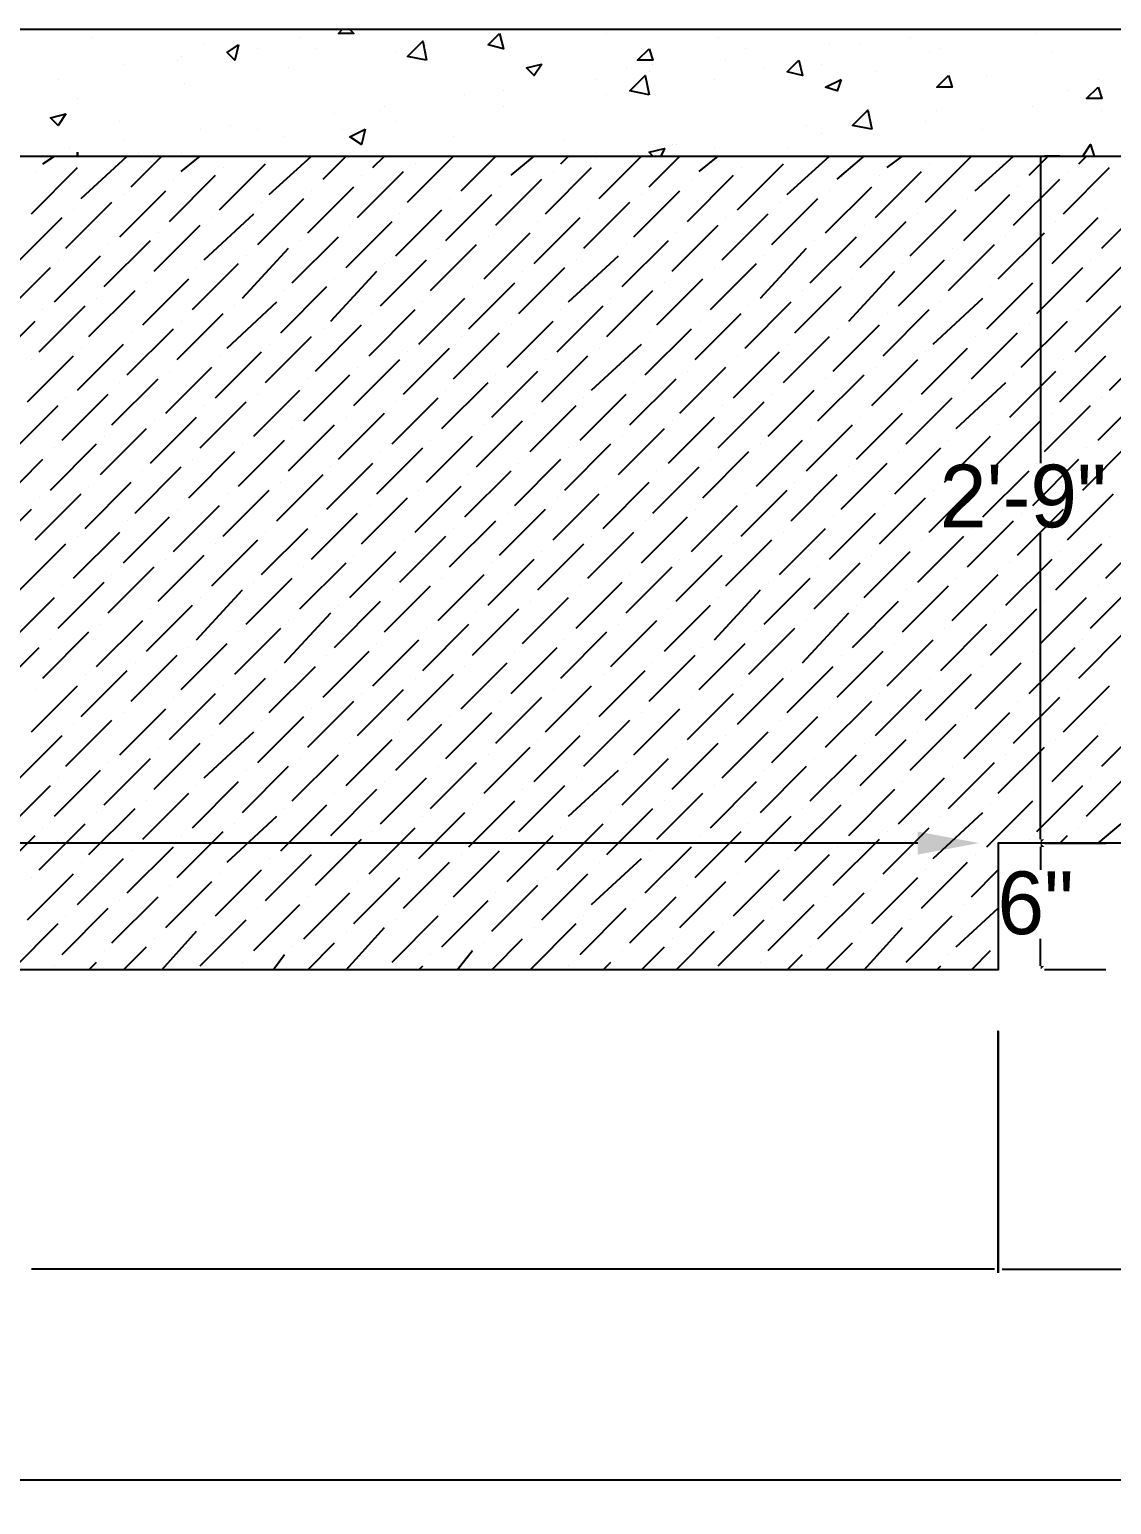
# Model space of a CAD drawing. Header units: inches. Extents: x 9636 to 21597, y -10243 to 557.
# Drawn here: x 14275 to 14326.8, y -2390.8 to -2320.2 of the extents above; entities that cross this region are included whole.
import ezdxf

# ---------------------------------------------------------------- set-up
doc = ezdxf.new("R2010")
doc.units = ezdxf.units.IN
doc.header["$MEASUREMENT"] = 0
doc.layers.add('PDF2_0', color=7, linetype='Continuous')
doc.layers.add('PDF2_Text', color=5, linetype='Continuous')
doc.layers.add('PDF2_IEL-HATCH-002', color=7, linetype='Continuous', true_color=0xd7ebd2)
doc.styles.add('PDF Stylus BT', font='stylu.ttf')

msp = doc.modelspace()

# ---------------------------------------------------------------- linework, layer by layer
at = {"layer": 'PDF2_0', "lineweight": 25}
for points in [[(14818.435, -2326.237), (14818.435, -2429.13), (14827.438, -2429.13), (14827.438, -2320.173), (14216.322, -2320.173), (14216.322, -2437.031), (14225.325, -2437.031), (14225.325, -2326.237)], [(14216.322, -2326.237), (14827.438, -2326.237)], [(14473.373, -2359.126), (14321.421, -2359.126), (14321.421, -2365.189), (14225.325, -2365.189)]]:
    msp.add_lwpolyline(points, dxfattribs=at)
at = {"layer": 'PDF2_0', "color": 5, "lineweight": 25}
for points in [[(14323.442, -2326.237), (14323.442, -2340.936)], [(14323.442, -2358.942), (14323.442, -2344.243)], [(14317.562, -2359.126), (14181.596, -2359.126), (14181.228, -2359.126)], [(14323.442, -2359.31), (14323.442, -2360.412)], [(14323.442, -2365.005), (14323.442, -2363.719)], [(14336.12, -2364.454), (14336.12, -2389.627), (14180.126, -2389.627)], [(14321.237, -2379.521), (14275.119, -2379.521)], [(14321.605, -2379.521), (14391.793, -2379.521)]]:
    msp.add_lwpolyline(points, dxfattribs=at)
at = {"layer": 'PDF2_0', "color": 254, "lineweight": 25, "true_color": 0xdbdbdb}
for points in [[(14324.361, -2326.237), (14323.626, -2326.237)], [(14324.361, -2359.126), (14323.626, -2359.126), (14326.566, -2359.126)], [(14326.566, -2365.189), (14323.626, -2365.189)]]:
    msp.add_lwpolyline(points, dxfattribs=at)
msp.add_lwpolyline([(14321.421, -2379.705), (14321.421, -2368.129)], close=True, dxfattribs=at)
at = {"layer": 'PDF2_0', "color": 5, "transparency": 33554559}
for points in [[(14323.442, -2326.237), (14323.626, -2326.237), (14323.626, -2326.237)], [(14317.562, -2358.575), (14320.502, -2359.126), (14317.562, -2359.677)], [(14323.442, -2358.942), (14323.626, -2358.942), (14323.442, -2359.126)], [(14323.442, -2359.31), (14323.626, -2359.31), (14323.442, -2359.126)], [(14323.442, -2365.005), (14323.626, -2365.005), (14323.442, -2365.189)], [(14321.237, -2379.521), (14321.421, -2379.521), (14321.421, -2379.521)], [(14321.605, -2379.521), (14321.421, -2379.521), (14321.421, -2379.521)]]:
    msp.add_solid(points, dxfattribs=at)
at = {"layer": 'PDF2_IEL-HATCH-002', "color": 251, "lineweight": 25, "true_color": 0x636466}
for points in [[(14278.059, -2320.541), (14278.059, -2320.541)], [(14287.98, -2320.541), (14287.98, -2320.541)], [(14290.369, -2320.173), (14290.553, -2320.357), (14289.818, -2320.357), (14290.002, -2320.173)], [(14292.206, -2320.173), (14292.206, -2320.173)], [(14297.351, -2320.173), (14297.351, -2320.173)], [(14297.719, -2320.541), (14297.719, -2320.541)], [(14302.68, -2320.357), (14302.68, -2320.357)], [(14308.008, -2320.541), (14308.008, -2320.541)], [(14317.195, -2320.541), (14317.195, -2320.541)], [(14323.258, -2320.357), (14323.258, -2320.357)], [(14283.387, -2320.908), (14283.387, -2320.908)], [(14285.959, -2321.092), (14285.959, -2321.092)], [(14288.715, -2321.092), (14288.715, -2321.092)], [(14292.574, -2321.276), (14292.574, -2321.276)], [(14294.044, -2321.276), (14294.044, -2321.276)], [(14309.294, -2321.092), (14309.294, -2321.092)], [(14313.336, -2320.908), (14313.336, -2320.908)], [(14314.806, -2320.908), (14314.806, -2320.908)], [(14318.114, -2321.276), (14318.114, -2321.276)], [(14318.665, -2321.092), (14318.665, -2321.092)], [(14323.993, -2321.276), (14323.993, -2321.276)], [(14279.528, -2321.827), (14279.528, -2321.827)], [(14282.101, -2321.643), (14282.101, -2321.643)], [(14282.285, -2321.459), (14282.285, -2321.459)], [(14287.429, -2322.011), (14287.429, -2322.011)], [(14299.556, -2321.459), (14299.556, -2321.459)], [(14303.598, -2322.011), (14303.598, -2322.011)], [(14304.884, -2321.827), (14304.884, -2321.827)], [(14308.375, -2321.643), (14308.375, -2321.643)], [(14310.213, -2322.011), (14310.213, -2322.011)], [(14312.969, -2321.827), (14312.969, -2321.827)], [(14276.405, -2322.562), (14276.405, -2322.562)], [(14282.468, -2322.746), (14282.468, -2322.746)], [(14302.128, -2322.562), (14302.128, -2322.562)], [(14304.701, -2322.194), (14304.701, -2322.194)], [(14307.824, -2322.562), (14307.824, -2322.562)], [(14315.541, -2322.194), (14315.541, -2322.194)], [(14320.87, -2322.378), (14320.87, -2322.378)], [(14326.198, -2322.562), (14326.198, -2322.562)], [(14295.881, -2323.297), (14295.881, -2323.297)], [(14297.719, -2323.113), (14297.719, -2323.113)], [(14302.68, -2323.297), (14302.68, -2323.297)], [(14324.728, -2323.113), (14324.728, -2323.113)], [(14277.324, -2323.48), (14277.324, -2323.48)], [(14291.839, -2324.032), (14291.839, -2324.032)], [(14292.023, -2323.848), (14292.023, -2323.848)], [(14297.719, -2323.848), (14297.719, -2323.848)], [(14318.481, -2324.032), (14318.481, -2324.032)], [(14323.075, -2323.848), (14323.075, -2323.848)], [(14326.382, -2324.032), (14326.382, -2324.032)], [(14279.345, -2324.583), (14279.345, -2324.583)], [(14284.673, -2324.767), (14284.673, -2324.767)], [(14289.634, -2324.215), (14289.634, -2324.215)], [(14292.574, -2324.583), (14292.574, -2324.583)], [(14312.234, -2324.767), (14312.234, -2324.767)], [(14314.623, -2324.399), (14314.623, -2324.399)], [(14317.93, -2324.583), (14317.93, -2324.583)], [(14279.528, -2325.502), (14279.528, -2325.502)], [(14283.203, -2324.95), (14283.203, -2324.95)], [(14285.959, -2324.95), (14285.959, -2324.95)], [(14287.245, -2325.318), (14287.245, -2325.318)], [(14290.002, -2324.95), (14290.002, -2324.95)], [(14295.33, -2325.318), (14295.33, -2325.318)], [(14300.658, -2325.502), (14300.658, -2325.502)], [(14312.969, -2325.134), (14312.969, -2325.134)], [(14320.686, -2324.95), (14320.686, -2324.95)], [(14276.956, -2325.869), (14276.956, -2325.869)], [(14280.263, -2326.053), (14280.263, -2326.053)], [(14282.285, -2326.053), (14282.285, -2326.053)], [(14302.128, -2326.053), (14302.128, -2326.053)], [(14304.884, -2326.237), (14304.701, -2326.053), (14305.436, -2325.869), (14305.252, -2326.237)], [(14305.803, -2325.685), (14305.803, -2325.685)], [(14305.987, -2325.685), (14305.987, -2325.685)], [(14307.824, -2325.869), (14307.824, -2325.869)], [(14311.315, -2325.869), (14311.315, -2325.869)], [(14314.806, -2326.053), (14314.806, -2326.053)], [(14325.463, -2326.237), (14325.831, -2325.685), (14326.014, -2326.237)]]:
    msp.add_lwpolyline(points, dxfattribs=at)
for points in [[(14297.535, -2320.357), (14297.719, -2321.092), (14296.984, -2320.908)], [(14285.041, -2320.908), (14284.857, -2321.643), (14284.489, -2321.276)], [(14294.044, -2321.643), (14293.125, -2321.459), (14293.86, -2320.724)], [(14304.701, -2321.092), (14304.884, -2321.643), (14304.149, -2321.643)], [(14299.556, -2321.827), (14299.189, -2322.378), (14298.821, -2322.011)], [(14311.866, -2321.643), (14312.05, -2322.378), (14311.315, -2322.194)], [(14304.701, -2323.297), (14303.782, -2323.113), (14304.517, -2322.378)], [(14313.888, -2322.562), (14313.704, -2323.113), (14313.153, -2322.929)], [(14319.032, -2322.378), (14319.216, -2322.929), (14318.481, -2322.929)], [(14326.198, -2322.929), (14326.382, -2323.48), (14325.647, -2323.48)], [(14315.358, -2324.95), (14314.439, -2324.767), (14315.174, -2324.032)], [(14276.772, -2324.215), (14276.405, -2324.767), (14276.037, -2324.399)], [(14291.104, -2324.95), (14290.92, -2325.685), (14290.369, -2325.318)], [(14277.324, -2326.053), (14277.324, -2326.237)]]:
    msp.add_lwpolyline(points, close=True, dxfattribs=at)
at = {"layer": 'PDF2_IEL-HATCH-002', "lineweight": 25}
for points in [[(14275.67, -2326.604), (14276.221, -2326.237)], [(14277.507, -2328.258), (14279.712, -2326.237)], [(14277.691, -2326.237), (14277.691, -2326.237)], [(14279.896, -2327.706), (14281.366, -2326.237)], [(14282.285, -2326.972), (14283.203, -2326.237)], [(14284.857, -2326.237), (14285.041, -2326.237)], [(14286.511, -2328.074), (14288.532, -2326.237)], [(14289.083, -2327.339), (14290.185, -2326.237)], [(14291.471, -2326.788), (14292.023, -2326.237)], [(14293.125, -2328.441), (14295.33, -2326.237)], [(14295.697, -2327.89), (14297.351, -2326.237)], [(14298.086, -2327.155), (14299.189, -2326.237)], [(14300.475, -2326.604), (14300.842, -2326.237)], [(14302.312, -2328.258), (14304.333, -2326.237)], [(14302.496, -2326.237), (14302.496, -2326.237)], [(14304.701, -2327.706), (14306.171, -2326.237)], [(14307.089, -2326.972), (14308.008, -2326.237)], [(14309.478, -2326.237), (14309.662, -2326.237)], [(14311.315, -2328.074), (14313.336, -2326.237)], [(14313.704, -2327.339), (14314.99, -2326.237)], [(14316.092, -2326.788), (14316.827, -2326.237)], [(14317.93, -2328.441), (14320.135, -2326.237)], [(14320.318, -2327.89), (14322.156, -2326.237)], [(14322.891, -2327.155), (14323.81, -2326.237)], [(14325.279, -2326.604), (14325.647, -2326.237)], [(14275.119, -2328.993), (14277.324, -2326.788)], [(14275.302, -2326.972), (14275.302, -2326.972)], [(14284.122, -2328.809), (14286.327, -2326.604)], [(14284.306, -2326.788), (14284.306, -2326.788)], [(14290.737, -2329.176), (14292.941, -2326.972)], [(14293.493, -2326.604), (14293.493, -2326.604)], [(14299.74, -2328.993), (14301.945, -2326.788)], [(14300.107, -2326.972), (14300.107, -2326.972)], [(14308.927, -2328.809), (14311.132, -2326.604)], [(14309.11, -2326.788), (14309.11, -2326.788)], [(14315.541, -2329.176), (14317.746, -2326.972)], [(14318.114, -2326.604), (14318.114, -2326.604)], [(14324.544, -2328.993), (14326.749, -2326.788)], [(14324.728, -2326.972), (14324.728, -2326.972)], [(14281.733, -2329.36), (14283.938, -2327.155)], [(14281.917, -2327.339), (14281.917, -2327.339)], [(14290.92, -2327.155), (14290.92, -2327.155)], [(14297.351, -2329.544), (14299.556, -2327.339)], [(14306.538, -2329.36), (14308.743, -2327.155)], [(14306.722, -2327.339), (14306.722, -2327.339)], [(14315.725, -2327.155), (14315.725, -2327.155)], [(14322.156, -2329.544), (14324.361, -2327.339)], [(14279.345, -2330.095), (14281.55, -2327.89)], [(14279.528, -2328.074), (14279.528, -2328.074)], [(14285.959, -2330.463), (14288.164, -2328.258)], [(14288.348, -2329.911), (14290.553, -2327.706)], [(14288.532, -2327.89), (14288.532, -2327.89)], [(14294.963, -2330.279), (14297.167, -2328.074)], [(14295.146, -2328.258), (14295.146, -2328.258)], [(14297.535, -2327.706), (14297.535, -2327.706)], [(14303.966, -2330.095), (14306.171, -2327.89)], [(14304.333, -2328.074), (14304.333, -2328.074)], [(14310.58, -2330.463), (14312.785, -2328.258)], [(14313.153, -2329.911), (14315.358, -2327.706)], [(14313.336, -2327.89), (14313.336, -2327.89)], [(14319.767, -2330.279), (14321.972, -2328.074)], [(14319.951, -2328.258), (14319.951, -2328.258)], [(14322.34, -2327.706), (14322.34, -2327.706)], [(14276.772, -2330.646), (14278.977, -2328.441)], [(14277.14, -2328.809), (14277.14, -2328.809)], [(14283.387, -2331.198), (14285.776, -2328.993)], [(14286.143, -2328.441), (14286.143, -2328.441)], [(14292.574, -2331.014), (14294.779, -2328.809)], [(14292.758, -2328.993), (14292.758, -2328.993)], [(14301.577, -2330.646), (14303.782, -2328.441)], [(14301.761, -2328.809), (14301.761, -2328.809)], [(14308.192, -2331.198), (14310.397, -2328.993)], [(14310.948, -2328.441), (14310.948, -2328.441)], [(14317.195, -2331.014), (14319.4, -2328.809)], [(14317.562, -2328.993), (14317.562, -2328.993)], [(14326.382, -2330.646), (14328.587, -2328.441)], [(14326.566, -2328.809), (14326.566, -2328.809)], [(14274.384, -2331.381), (14276.589, -2329.176)], [(14280.998, -2331.749), (14283.203, -2329.544)], [(14283.754, -2329.176), (14283.754, -2329.176)], [(14290.185, -2331.565), (14292.39, -2329.36)], [(14290.369, -2329.544), (14290.369, -2329.544)], [(14299.189, -2331.381), (14301.393, -2329.176)], [(14299.372, -2329.36), (14299.372, -2329.36)], [(14305.803, -2331.749), (14308.008, -2329.544)], [(14308.375, -2329.176), (14308.375, -2329.176)], [(14314.806, -2331.565), (14317.011, -2329.36)], [(14314.99, -2329.544), (14314.99, -2329.544)], [(14323.993, -2331.381), (14326.198, -2329.176)], [(14324.177, -2329.36), (14324.177, -2329.36)], [(14278.61, -2332.484), (14280.815, -2330.279)], [(14278.793, -2330.463), (14278.793, -2330.463)], [(14281.182, -2329.911), (14281.182, -2329.911)], [(14287.613, -2332.3), (14289.818, -2330.095)], [(14287.98, -2330.279), (14287.98, -2330.279)], [(14294.228, -2332.667), (14296.432, -2330.463)], [(14296.8, -2332.116), (14299.005, -2329.911)], [(14296.984, -2330.095), (14296.984, -2330.095)], [(14303.415, -2332.484), (14305.619, -2330.279)], [(14303.598, -2330.463), (14303.598, -2330.463)], [(14305.987, -2329.911), (14305.987, -2329.911)], [(14312.418, -2332.3), (14314.623, -2330.095)], [(14312.601, -2330.279), (14312.601, -2330.279)], [(14319.032, -2332.667), (14321.237, -2330.463)], [(14321.421, -2332.116), (14323.626, -2329.911)], [(14321.788, -2330.095), (14321.788, -2330.095)], [(14276.221, -2333.219), (14278.426, -2331.014)], [(14276.405, -2331.198), (14276.405, -2331.198)], [(14285.224, -2333.035), (14287.429, -2330.646)], [(14285.408, -2331.014), (14285.408, -2331.014)], [(14291.839, -2333.402), (14294.044, -2331.198)], [(14294.595, -2330.646), (14294.595, -2330.646)], [(14300.842, -2333.219), (14303.231, -2331.014)], [(14301.21, -2331.198), (14301.21, -2331.198)], [(14310.029, -2333.035), (14312.234, -2330.646)], [(14310.213, -2331.014), (14310.213, -2331.014)], [(14316.644, -2333.402), (14318.849, -2331.198)], [(14319.216, -2330.646), (14319.216, -2330.646)], [(14325.647, -2333.219), (14327.852, -2331.014)], [(14325.831, -2331.198), (14325.831, -2331.198)], [(14273.833, -2333.77), (14276.037, -2331.565)], [(14282.836, -2333.586), (14285.041, -2331.381)], [(14283.019, -2331.565), (14283.019, -2331.565)], [(14289.45, -2334.137), (14291.655, -2331.749)], [(14292.023, -2331.381), (14292.023, -2331.381)], [(14298.454, -2333.77), (14300.658, -2331.565)], [(14298.637, -2331.749), (14298.637, -2331.749)], [(14307.64, -2333.586), (14309.845, -2331.381)], [(14307.824, -2331.565), (14307.824, -2331.565)], [(14314.255, -2334.137), (14316.46, -2331.749)], [(14316.827, -2331.381), (14316.827, -2331.381)], [(14323.258, -2333.77), (14325.463, -2331.565)], [(14323.442, -2331.749), (14323.442, -2331.749)], [(14280.447, -2334.321), (14282.652, -2332.116)], [(14280.631, -2332.3), (14280.631, -2332.3)], [(14287.062, -2334.689), (14289.267, -2332.484)], [(14289.634, -2332.116), (14289.634, -2332.116)], [(14296.065, -2334.505), (14298.27, -2332.3)], [(14296.249, -2332.484), (14296.249, -2332.484)], [(14305.068, -2334.321), (14307.273, -2332.116)], [(14305.436, -2332.3), (14305.436, -2332.3)], [(14311.683, -2334.689), (14313.888, -2332.484)], [(14314.439, -2332.116), (14314.439, -2332.116)], [(14320.87, -2334.505), (14323.075, -2332.3)], [(14321.053, -2332.484), (14321.053, -2332.484)], [(14277.875, -2334.872), (14280.08, -2332.667)], [(14278.242, -2333.035), (14278.242, -2333.035)], [(14284.489, -2335.424), (14286.878, -2333.219)], [(14287.245, -2332.667), (14287.245, -2332.667)], [(14293.676, -2335.24), (14295.881, -2333.035)], [(14293.86, -2333.219), (14293.86, -2333.219)], [(14302.68, -2334.872), (14304.884, -2332.667)], [(14302.863, -2333.035), (14302.863, -2333.035)], [(14309.294, -2335.424), (14311.499, -2333.219)], [(14312.05, -2332.667), (14312.05, -2332.667)], [(14318.297, -2335.24), (14320.686, -2333.035)], [(14318.665, -2333.219), (14318.665, -2333.219)], [(14275.486, -2335.607), (14277.691, -2333.402)], [(14275.67, -2333.586), (14275.67, -2333.586)], [(14282.101, -2335.975), (14284.306, -2333.77)], [(14284.857, -2333.402), (14284.857, -2333.402)], [(14291.288, -2335.791), (14293.493, -2333.586)], [(14291.471, -2333.77), (14291.471, -2333.77)], [(14300.291, -2335.607), (14302.496, -2333.402)], [(14300.475, -2333.586), (14300.475, -2333.586)], [(14306.906, -2335.975), (14309.11, -2333.77)], [(14309.478, -2333.402), (14309.478, -2333.402)], [(14315.909, -2335.791), (14318.114, -2333.586)], [(14316.092, -2333.77), (14316.092, -2333.77)], [(14325.096, -2335.607), (14327.301, -2333.402)], [(14325.279, -2333.586), (14325.279, -2333.586)], [(14273.098, -2336.342), (14275.302, -2334.137)], [(14279.712, -2336.71), (14281.917, -2334.505)], [(14279.896, -2334.689), (14279.896, -2334.689)], [(14282.285, -2334.137), (14282.285, -2334.137)], [(14288.715, -2336.526), (14290.92, -2334.321)], [(14289.083, -2334.505), (14289.083, -2334.505)], [(14295.33, -2336.893), (14297.535, -2334.689)], [(14297.902, -2336.342), (14300.107, -2334.137)], [(14298.086, -2334.321), (14298.086, -2334.321)], [(14304.517, -2336.71), (14306.722, -2334.505)], [(14304.701, -2334.689), (14304.701, -2334.689)], [(14307.089, -2334.137), (14307.089, -2334.137)], [(14313.52, -2336.526), (14315.725, -2334.321)], [(14313.704, -2334.505), (14313.704, -2334.505)], [(14320.135, -2336.893), (14322.34, -2334.689)], [(14322.523, -2336.342), (14324.728, -2334.137)], [(14322.891, -2334.321), (14322.891, -2334.321)], [(14277.324, -2337.445), (14279.528, -2335.24)], [(14277.507, -2335.424), (14277.507, -2335.424)], [(14286.327, -2337.077), (14288.532, -2334.872)], [(14286.511, -2335.24), (14286.511, -2335.24)], [(14292.941, -2337.628), (14295.146, -2335.424)], [(14295.697, -2334.872), (14295.697, -2334.872)], [(14301.945, -2337.445), (14304.333, -2335.24)], [(14302.312, -2335.424), (14302.312, -2335.424)], [(14311.132, -2337.077), (14313.336, -2334.872)], [(14311.315, -2335.24), (14311.315, -2335.24)], [(14317.746, -2337.628), (14319.951, -2335.424)], [(14320.318, -2334.872), (14320.318, -2334.872)], [(14326.749, -2337.445), (14328.954, -2335.24)], [(14274.935, -2337.996), (14277.14, -2335.791)], [(14275.119, -2335.975), (14275.119, -2335.975)], [(14283.938, -2337.812), (14286.143, -2335.607)], [(14284.122, -2335.791), (14284.122, -2335.791)], [(14290.553, -2338.18), (14292.758, -2335.975)], [(14293.125, -2335.607), (14293.125, -2335.607)], [(14299.556, -2337.996), (14301.761, -2335.791)], [(14299.74, -2335.975), (14299.74, -2335.975)], [(14308.743, -2337.812), (14310.948, -2335.607)], [(14308.927, -2335.791), (14308.927, -2335.791)], [(14315.358, -2338.18), (14317.562, -2335.975)], [(14317.93, -2335.607), (14317.93, -2335.607)], [(14324.361, -2337.996), (14326.566, -2335.791)], [(14324.544, -2335.975), (14324.544, -2335.975)], [(14281.55, -2338.547), (14283.754, -2336.342)], [(14281.733, -2336.526), (14281.733, -2336.526)], [(14288.164, -2338.915), (14290.369, -2336.71)], [(14290.737, -2336.342), (14290.737, -2336.342)], [(14297.167, -2338.731), (14299.372, -2336.526)], [(14297.351, -2336.71), (14297.351, -2336.71)], [(14306.171, -2338.547), (14308.375, -2336.342)], [(14306.538, -2336.526), (14306.538, -2336.526)], [(14312.785, -2338.915), (14314.99, -2336.71)], [(14315.541, -2336.342), (14315.541, -2336.342)], [(14321.972, -2338.731), (14324.177, -2336.526)], [(14322.156, -2336.71), (14322.156, -2336.71)], [(14278.977, -2339.098), (14281.182, -2336.893)], [(14279.345, -2337.077), (14279.345, -2337.077)], [(14285.776, -2339.65), (14287.98, -2337.445)], [(14288.348, -2336.893), (14288.348, -2336.893)], [(14294.779, -2339.282), (14296.984, -2337.077)], [(14294.963, -2337.445), (14294.963, -2337.445)], [(14303.782, -2339.098), (14305.987, -2336.893)], [(14303.966, -2337.077), (14303.966, -2337.077)], [(14310.397, -2339.65), (14312.601, -2337.445)], [(14313.153, -2336.893), (14313.153, -2336.893)], [(14319.4, -2339.282), (14321.788, -2337.077)], [(14319.767, -2337.445), (14319.767, -2337.445)], [(14274.2, -2340.384), (14276.405, -2338.18)], [(14276.589, -2339.833), (14278.793, -2337.628)], [(14276.772, -2337.812), (14276.772, -2337.812)], [(14283.203, -2340.201), (14285.408, -2337.996)], [(14283.387, -2338.18), (14283.387, -2338.18)], [(14285.959, -2337.628), (14285.959, -2337.628)], [(14292.39, -2340.017), (14294.595, -2337.812)], [(14292.574, -2337.996), (14292.574, -2337.996)], [(14299.005, -2340.384), (14301.21, -2338.18)], [(14301.393, -2339.833), (14303.598, -2337.628)], [(14301.577, -2337.812), (14301.577, -2337.812)], [(14308.008, -2340.201), (14310.213, -2337.996)], [(14308.192, -2338.18), (14308.192, -2338.18)], [(14310.58, -2337.628), (14310.58, -2337.628)], [(14317.011, -2340.017), (14319.216, -2337.812)], [(14317.195, -2337.996), (14317.195, -2337.996)], [(14323.626, -2340.384), (14325.831, -2338.18)], [(14326.198, -2339.833), (14328.403, -2337.628)], [(14326.382, -2337.812), (14326.382, -2337.812)], [(14280.815, -2340.936), (14283.019, -2338.731)], [(14280.998, -2338.915), (14280.998, -2338.915)], [(14289.818, -2340.752), (14292.023, -2338.547)], [(14290.185, -2338.731), (14290.185, -2338.731)], [(14296.432, -2341.119), (14298.637, -2338.915)], [(14299.189, -2338.547), (14299.189, -2338.547)], [(14305.619, -2340.936), (14307.824, -2338.731)], [(14305.803, -2338.915), (14305.803, -2338.915)], [(14314.623, -2340.752), (14316.827, -2338.547)], [(14314.806, -2338.731), (14314.806, -2338.731)], [(14321.237, -2341.119), (14323.442, -2338.915)], [(14323.993, -2338.547), (14323.993, -2338.547)], [(14278.426, -2341.487), (14280.631, -2339.282)], [(14278.61, -2339.65), (14278.61, -2339.65)], [(14287.429, -2341.303), (14289.634, -2339.098)], [(14287.613, -2339.282), (14287.613, -2339.282)], [(14294.044, -2341.854), (14296.249, -2339.65)], [(14296.8, -2339.098), (14296.8, -2339.098)], [(14303.231, -2341.487), (14305.436, -2339.282)], [(14303.415, -2339.65), (14303.415, -2339.65)], [(14312.234, -2341.303), (14314.439, -2339.098)], [(14312.418, -2339.282), (14312.418, -2339.282)], [(14318.849, -2341.854), (14321.053, -2339.65)], [(14321.421, -2339.098), (14321.421, -2339.098)], [(14276.037, -2342.222), (14278.242, -2340.017)], [(14276.221, -2340.201), (14276.221, -2340.201)], [(14282.652, -2342.589), (14284.857, -2340.384)], [(14285.041, -2342.038), (14287.245, -2339.833)], [(14285.224, -2340.017), (14285.224, -2340.017)], [(14291.655, -2342.406), (14293.86, -2340.201)], [(14291.839, -2340.384), (14291.839, -2340.384)], [(14294.228, -2339.833), (14294.228, -2339.833)], [(14300.658, -2342.222), (14302.863, -2340.017)], [(14300.842, -2340.201), (14300.842, -2340.201)], [(14307.273, -2342.589), (14309.478, -2340.384)], [(14309.845, -2342.038), (14312.05, -2339.833)], [(14310.029, -2340.017), (14310.029, -2340.017)], [(14316.46, -2342.406), (14318.665, -2340.201)], [(14316.644, -2340.384), (14316.644, -2340.384)], [(14319.032, -2339.833), (14319.032, -2339.833)], [(14325.463, -2342.222), (14327.668, -2340.017)], [(14325.647, -2340.201), (14325.647, -2340.201)], [(14273.465, -2342.957), (14275.67, -2340.752)], [(14282.836, -2340.752), (14282.836, -2340.752)], [(14289.267, -2343.141), (14291.471, -2340.936)], [(14298.27, -2342.957), (14300.475, -2340.752)], [(14298.454, -2340.936), (14298.454, -2340.936)], [(14307.64, -2340.752), (14307.64, -2340.752)], [(14313.888, -2343.141), (14316.092, -2340.936)], [(14323.075, -2342.957), (14325.279, -2340.752)], [(14323.258, -2340.936), (14323.258, -2340.936)], [(14280.08, -2343.324), (14282.285, -2341.119)], [(14280.447, -2341.303), (14280.447, -2341.303)], [(14286.878, -2343.692), (14289.083, -2341.487)], [(14289.45, -2341.119), (14289.45, -2341.119)], [(14295.881, -2343.508), (14298.086, -2341.303)], [(14296.065, -2341.487), (14296.065, -2341.487)], [(14304.884, -2343.324), (14307.089, -2341.119)], [(14305.068, -2341.303), (14305.068, -2341.303)], [(14311.499, -2343.692), (14313.704, -2341.487)], [(14314.255, -2341.119), (14314.255, -2341.119)], [(14320.686, -2343.508), (14322.891, -2341.303)], [(14320.87, -2341.487), (14320.87, -2341.487)], [(14275.302, -2344.61), (14277.507, -2342.406)], [(14277.691, -2344.059), (14279.896, -2341.854)], [(14277.875, -2342.038), (14277.875, -2342.038)], [(14284.306, -2344.427), (14286.511, -2342.222)], [(14284.489, -2342.406), (14284.489, -2342.406)], [(14287.062, -2341.854), (14287.062, -2341.854)], [(14293.493, -2344.243), (14295.697, -2342.038)], [(14293.676, -2342.222), (14293.676, -2342.222)], [(14300.107, -2344.61), (14302.312, -2342.406)], [(14302.496, -2344.059), (14304.701, -2341.854)], [(14302.68, -2342.038), (14302.68, -2342.038)], [(14309.11, -2344.427), (14311.315, -2342.222)], [(14309.294, -2342.406), (14309.294, -2342.406)], [(14311.683, -2341.854), (14311.683, -2341.854)], [(14318.114, -2344.243), (14320.318, -2342.038)], [(14318.297, -2342.222), (14318.297, -2342.222)], [(14324.728, -2344.61), (14326.933, -2342.406)], [(14272.914, -2345.345), (14275.119, -2343.141)], [(14275.486, -2342.589), (14275.486, -2342.589)], [(14281.917, -2345.162), (14284.122, -2342.957)], [(14282.101, -2343.141), (14282.101, -2343.141)], [(14290.92, -2344.794), (14293.125, -2342.589)], [(14291.288, -2342.957), (14291.288, -2342.957)], [(14297.535, -2345.345), (14299.74, -2343.141)], [(14300.291, -2342.589), (14300.291, -2342.589)], [(14306.722, -2345.162), (14308.927, -2342.957)], [(14306.906, -2343.141), (14306.906, -2343.141)], [(14315.725, -2344.794), (14317.93, -2342.589)], [(14315.909, -2342.957), (14315.909, -2342.957)], [(14322.34, -2345.345), (14324.544, -2343.141)], [(14325.096, -2342.589), (14325.096, -2342.589)], [(14279.528, -2345.713), (14281.733, -2343.508)], [(14279.712, -2343.692), (14279.712, -2343.692)], [(14288.532, -2345.529), (14290.737, -2343.324)], [(14288.715, -2343.508), (14288.715, -2343.508)], [(14295.146, -2345.897), (14297.351, -2343.692)], [(14297.902, -2343.324), (14297.902, -2343.324)], [(14304.333, -2345.713), (14306.538, -2343.508)], [(14304.517, -2343.692), (14304.517, -2343.692)], [(14313.336, -2345.529), (14315.541, -2343.324)], [(14313.52, -2343.508), (14313.52, -2343.508)], [(14319.951, -2345.897), (14322.156, -2343.692)], [(14322.523, -2343.324), (14322.523, -2343.324)], [(14277.14, -2346.448), (14279.345, -2344.243)], [(14277.324, -2344.427), (14277.324, -2344.427)], [(14283.754, -2346.815), (14285.959, -2344.61)], [(14286.143, -2346.264), (14288.348, -2344.059)], [(14286.327, -2344.243), (14286.327, -2344.243)], [(14292.758, -2346.632), (14294.963, -2344.427)], [(14292.941, -2344.61), (14292.941, -2344.61)], [(14295.33, -2344.059), (14295.33, -2344.059)], [(14301.761, -2346.448), (14303.966, -2344.243)], [(14301.945, -2344.427), (14301.945, -2344.427)], [(14308.375, -2346.815), (14310.58, -2344.61)], [(14310.948, -2346.264), (14313.153, -2344.059)], [(14311.132, -2344.243), (14311.132, -2344.243)], [(14317.562, -2346.632), (14319.767, -2344.427)], [(14317.746, -2344.61), (14317.746, -2344.61)], [(14320.135, -2344.059), (14320.135, -2344.059)], [(14326.566, -2346.448), (14328.77, -2344.243)], [(14326.749, -2344.427), (14326.749, -2344.427)], [(14274.567, -2346.999), (14276.772, -2344.794)], [(14281.182, -2347.55), (14283.387, -2345.345)], [(14283.938, -2344.794), (14283.938, -2344.794)], [(14290.369, -2347.367), (14292.574, -2345.162)], [(14290.553, -2345.345), (14290.553, -2345.345)], [(14299.372, -2346.999), (14301.577, -2344.794)], [(14299.556, -2345.162), (14299.556, -2345.162)], [(14305.987, -2347.55), (14308.192, -2345.345)], [(14308.743, -2344.794), (14308.743, -2344.794)], [(14314.99, -2347.367), (14317.195, -2345.162)], [(14315.358, -2345.345), (14315.358, -2345.345)], [(14324.177, -2346.999), (14326.382, -2344.794)], [(14324.361, -2345.162), (14324.361, -2345.162)], [(14278.793, -2348.102), (14280.998, -2345.897)], [(14281.55, -2345.529), (14281.55, -2345.529)], [(14287.98, -2347.918), (14290.185, -2345.713)], [(14288.164, -2345.897), (14288.164, -2345.897)], [(14296.984, -2347.734), (14299.189, -2345.529)], [(14297.167, -2345.713), (14297.167, -2345.713)], [(14303.598, -2348.102), (14305.803, -2345.897)], [(14306.171, -2345.529), (14306.171, -2345.529)], [(14312.601, -2347.918), (14314.806, -2345.713)], [(14312.785, -2345.897), (14312.785, -2345.897)], [(14321.788, -2347.734), (14323.993, -2345.529)], [(14321.972, -2345.713), (14321.972, -2345.713)], [(14276.405, -2348.836), (14278.61, -2346.632)], [(14278.977, -2346.264), (14278.977, -2346.264)], [(14285.408, -2348.653), (14287.613, -2346.448)], [(14285.776, -2346.632), (14285.776, -2346.632)], [(14294.595, -2348.469), (14296.8, -2346.264)], [(14294.779, -2346.448), (14294.779, -2346.448)], [(14301.21, -2348.836), (14303.415, -2346.632)], [(14303.782, -2346.264), (14303.782, -2346.264)], [(14310.213, -2348.653), (14312.418, -2346.448)], [(14310.397, -2346.632), (14310.397, -2346.632)], [(14319.216, -2348.469), (14321.421, -2346.264)], [(14319.4, -2346.448), (14319.4, -2346.448)], [(14325.831, -2348.836), (14328.036, -2346.632)], [(14274.016, -2349.571), (14276.221, -2347.367)], [(14276.589, -2346.815), (14276.589, -2346.815)], [(14283.019, -2349.388), (14285.224, -2346.999)], [(14283.203, -2347.367), (14283.203, -2347.367)], [(14292.023, -2349.02), (14294.228, -2346.815)], [(14292.39, -2346.999), (14292.39, -2346.999)], [(14298.637, -2349.571), (14300.842, -2347.367)], [(14301.393, -2346.815), (14301.393, -2346.815)], [(14307.824, -2349.388), (14310.029, -2346.999)], [(14308.008, -2347.367), (14308.008, -2347.367)], [(14316.827, -2349.02), (14319.032, -2346.815)], [(14317.011, -2346.999), (14317.011, -2346.999)], [(14323.442, -2349.571), (14325.647, -2347.367)], [(14326.198, -2346.815), (14326.198, -2346.815)], [(14280.631, -2349.939), (14282.836, -2347.734)], [(14280.815, -2347.918), (14280.815, -2347.918)], [(14287.245, -2350.49), (14289.45, -2348.102)], [(14289.634, -2349.755), (14291.839, -2347.55)], [(14289.818, -2347.734), (14289.818, -2347.734)], [(14296.249, -2350.123), (14298.454, -2347.918)], [(14296.432, -2348.102), (14296.432, -2348.102)], [(14299.005, -2347.55), (14299.005, -2347.55)], [(14305.436, -2349.939), (14307.64, -2347.734)], [(14305.619, -2347.918), (14305.619, -2347.918)], [(14312.05, -2350.49), (14314.255, -2348.102)], [(14314.439, -2349.755), (14316.644, -2347.55)], [(14314.623, -2347.734), (14314.623, -2347.734)], [(14321.053, -2350.123), (14323.258, -2347.918)], [(14321.237, -2348.102), (14321.237, -2348.102)], [(14323.626, -2347.55), (14323.626, -2347.55)], [(14278.242, -2350.674), (14280.447, -2348.469)], [(14278.426, -2348.653), (14278.426, -2348.653)], [(14284.857, -2351.041), (14287.062, -2348.836)], [(14287.429, -2348.469), (14287.429, -2348.469)], [(14293.86, -2350.858), (14296.065, -2348.653)], [(14294.044, -2348.836), (14294.044, -2348.836)], [(14302.863, -2350.674), (14305.068, -2348.469)], [(14303.231, -2348.653), (14303.231, -2348.653)], [(14309.478, -2351.041), (14311.683, -2348.836)], [(14312.234, -2348.469), (14312.234, -2348.469)], [(14318.665, -2350.858), (14320.87, -2348.653)], [(14318.849, -2348.836), (14318.849, -2348.836)], [(14275.67, -2351.225), (14277.875, -2349.02)], [(14276.037, -2349.388), (14276.037, -2349.388)], [(14282.285, -2351.776), (14284.489, -2349.571)], [(14285.041, -2349.02), (14285.041, -2349.02)], [(14291.471, -2351.593), (14293.676, -2349.388)], [(14291.655, -2349.571), (14291.655, -2349.571)], [(14300.475, -2351.225), (14302.68, -2349.02)], [(14300.658, -2349.388), (14300.658, -2349.388)], [(14307.089, -2351.776), (14309.294, -2349.571)], [(14309.845, -2349.02), (14309.845, -2349.02)], [(14316.092, -2351.593), (14318.297, -2349.388)], [(14316.46, -2349.571), (14316.46, -2349.571)], [(14325.279, -2351.225), (14327.484, -2349.02)], [(14325.463, -2349.388), (14325.463, -2349.388)], [(14273.281, -2351.96), (14275.486, -2349.755)], [(14279.896, -2352.328), (14282.101, -2350.123)], [(14282.652, -2349.755), (14282.652, -2349.755)], [(14289.083, -2352.144), (14291.288, -2349.939)], [(14289.267, -2350.123), (14289.267, -2350.123)], [(14298.086, -2351.96), (14300.291, -2349.755)], [(14298.27, -2349.939), (14298.27, -2349.939)], [(14304.701, -2352.328), (14306.906, -2350.123)], [(14307.273, -2349.755), (14307.273, -2349.755)], [(14313.704, -2352.144), (14315.909, -2349.939)], [(14313.888, -2350.123), (14313.888, -2350.123)], [(14322.891, -2351.96), (14325.096, -2349.755)], [(14323.075, -2349.939), (14323.075, -2349.939)], [(14277.507, -2353.062), (14279.712, -2350.858)], [(14280.08, -2350.49), (14280.08, -2350.49)], [(14286.511, -2352.879), (14288.715, -2350.674)], [(14286.878, -2350.858), (14286.878, -2350.858)], [(14295.697, -2352.695), (14297.902, -2350.49)], [(14295.881, -2350.674), (14295.881, -2350.674)], [(14302.312, -2353.062), (14304.517, -2350.858)], [(14304.884, -2350.49), (14304.884, -2350.49)], [(14311.315, -2352.879), (14313.52, -2350.674)], [(14311.499, -2350.858), (14311.499, -2350.858)], [(14320.318, -2352.695), (14322.523, -2350.49)], [(14320.686, -2350.674), (14320.686, -2350.674)], [(14275.119, -2353.797), (14277.324, -2351.593)], [(14277.691, -2351.041), (14277.691, -2351.041)], [(14284.122, -2353.43), (14286.327, -2351.225)], [(14284.306, -2351.593), (14284.306, -2351.593)], [(14293.125, -2353.246), (14295.33, -2351.041)], [(14293.493, -2351.225), (14293.493, -2351.225)], [(14299.74, -2353.797), (14301.945, -2351.593)], [(14302.496, -2351.041), (14302.496, -2351.041)], [(14308.927, -2353.43), (14311.132, -2351.225)], [(14309.11, -2351.593), (14309.11, -2351.593)], [(14317.93, -2353.246), (14320.135, -2351.041)], [(14318.114, -2351.225), (14318.114, -2351.225)], [(14324.544, -2353.797), (14326.749, -2351.593)], [(14275.302, -2351.776), (14275.302, -2351.776)], [(14281.733, -2354.165), (14283.938, -2351.96)], [(14281.917, -2352.144), (14281.917, -2352.144)], [(14288.348, -2354.532), (14290.553, -2352.328)], [(14290.737, -2353.981), (14292.941, -2351.776)], [(14290.92, -2351.96), (14290.92, -2351.96)], [(14297.351, -2354.349), (14299.556, -2352.144)], [(14297.535, -2352.328), (14297.535, -2352.328)], [(14300.107, -2351.776), (14300.107, -2351.776)], [(14306.538, -2354.165), (14308.743, -2351.96)], [(14306.722, -2352.144), (14306.722, -2352.144)], [(14313.153, -2354.532), (14315.358, -2352.328)], [(14315.541, -2353.981), (14317.746, -2351.776)], [(14315.725, -2351.96), (14315.725, -2351.96)], [(14322.156, -2354.349), (14324.361, -2352.144)], [(14322.34, -2352.328), (14322.34, -2352.328)], [(14324.728, -2351.776), (14324.728, -2351.776)], [(14279.345, -2354.9), (14281.55, -2352.695)], [(14279.528, -2352.879), (14279.528, -2352.879)], [(14285.959, -2355.267), (14288.164, -2353.062)], [(14288.532, -2352.695), (14288.532, -2352.695)], [(14294.963, -2355.084), (14297.167, -2352.879)], [(14295.146, -2353.062), (14295.146, -2353.062)], [(14303.966, -2354.9), (14306.171, -2352.695)], [(14304.333, -2352.879), (14304.333, -2352.879)], [(14310.58, -2355.267), (14312.785, -2353.062)], [(14313.336, -2352.695), (14313.336, -2352.695)], [(14319.767, -2355.084), (14321.972, -2352.879)], [(14319.951, -2353.062), (14319.951, -2353.062)], [(14276.772, -2355.451), (14278.977, -2353.246)], [(14277.14, -2353.43), (14277.14, -2353.43)], [(14283.387, -2356.002), (14285.776, -2353.797)], [(14286.143, -2353.246), (14286.143, -2353.246)], [(14292.574, -2355.635), (14294.779, -2353.43)], [(14292.758, -2353.797), (14292.758, -2353.797)], [(14301.577, -2355.451), (14303.782, -2353.246)], [(14301.761, -2353.43), (14301.761, -2353.43)], [(14308.192, -2356.002), (14310.397, -2353.797)], [(14310.948, -2353.246), (14310.948, -2353.246)], [(14317.195, -2355.635), (14319.4, -2353.43)], [(14317.562, -2353.797), (14317.562, -2353.797)], [(14326.382, -2355.451), (14328.587, -2353.246)], [(14326.566, -2353.43), (14326.566, -2353.43)], [(14274.384, -2356.186), (14276.589, -2353.981)], [(14280.998, -2356.553), (14283.203, -2354.349)], [(14281.182, -2354.532), (14281.182, -2354.532)], [(14283.754, -2353.981), (14283.754, -2353.981)], [(14290.185, -2356.37), (14292.39, -2354.165)], [(14290.369, -2354.349), (14290.369, -2354.349)], [(14296.8, -2356.737), (14299.005, -2354.532)], [(14299.189, -2356.186), (14301.393, -2353.981)], [(14299.372, -2354.165), (14299.372, -2354.165)], [(14305.803, -2356.553), (14308.008, -2354.349)], [(14305.987, -2354.532), (14305.987, -2354.532)], [(14308.375, -2353.981), (14308.375, -2353.981)], [(14314.806, -2356.37), (14317.011, -2354.165)], [(14314.99, -2354.349), (14314.99, -2354.349)], [(14321.421, -2356.737), (14323.626, -2354.532)], [(14323.993, -2356.186), (14326.198, -2353.981)], [(14324.177, -2354.165), (14324.177, -2354.165)], [(14278.61, -2357.288), (14280.815, -2355.084)], [(14287.613, -2357.105), (14289.818, -2354.9)], [(14287.98, -2355.084), (14287.98, -2355.084)], [(14296.984, -2354.9), (14296.984, -2354.9)], [(14303.415, -2357.288), (14305.619, -2355.084)], [(14312.418, -2357.105), (14314.623, -2354.9)], [(14312.601, -2355.084), (14312.601, -2355.084)], [(14321.788, -2354.9), (14321.788, -2354.9)], [(14276.221, -2357.84), (14278.426, -2355.635)], [(14278.793, -2355.267), (14278.793, -2355.267)], [(14285.224, -2357.656), (14287.429, -2355.451)], [(14285.408, -2355.635), (14285.408, -2355.635)], [(14294.228, -2357.472), (14296.432, -2355.267)], [(14294.595, -2355.451), (14294.595, -2355.451)], [(14300.842, -2357.84), (14303.231, -2355.635)], [(14303.598, -2355.267), (14303.598, -2355.267)], [(14310.029, -2357.656), (14312.234, -2355.451)], [(14310.213, -2355.635), (14310.213, -2355.635)], [(14319.032, -2357.472), (14321.237, -2355.267)], [(14319.216, -2355.451), (14319.216, -2355.451)], [(14325.647, -2357.84), (14327.852, -2355.635)], [(14273.833, -2358.575), (14276.037, -2356.37)], [(14276.405, -2356.002), (14276.405, -2356.002)], [(14282.836, -2358.391), (14285.041, -2356.186)], [(14283.019, -2356.37), (14283.019, -2356.37)], [(14289.45, -2358.758), (14291.655, -2356.553)], [(14291.839, -2358.207), (14294.044, -2356.002)], [(14292.023, -2356.186), (14292.023, -2356.186)], [(14298.454, -2358.575), (14300.658, -2356.37)], [(14298.637, -2356.553), (14298.637, -2356.553)], [(14301.21, -2356.002), (14301.21, -2356.002)], [(14307.64, -2358.391), (14309.845, -2356.186)], [(14307.824, -2356.37), (14307.824, -2356.37)], [(14314.255, -2358.758), (14316.46, -2356.553)], [(14316.644, -2358.207), (14318.849, -2356.002)], [(14316.827, -2356.186), (14316.827, -2356.186)], [(14323.258, -2358.575), (14325.463, -2356.37)], [(14323.442, -2356.553), (14323.442, -2356.553)], [(14325.831, -2356.002), (14325.831, -2356.002)], [(14280.447, -2358.942), (14282.652, -2356.737)], [(14280.631, -2357.105), (14280.631, -2357.105)], [(14287.062, -2359.493), (14289.267, -2357.288)], [(14289.634, -2356.737), (14289.634, -2356.737)], [(14296.065, -2359.31), (14298.27, -2357.105)], [(14296.249, -2357.288), (14296.249, -2357.288)], [(14305.068, -2358.942), (14307.273, -2356.737)], [(14305.436, -2357.105), (14305.436, -2357.105)], [(14311.683, -2359.493), (14313.888, -2357.288)], [(14314.439, -2356.737), (14314.439, -2356.737)], [(14320.87, -2359.31), (14323.075, -2357.105)], [(14321.053, -2357.288), (14321.053, -2357.288)], [(14277.875, -2359.677), (14280.08, -2357.472)], [(14278.242, -2357.656), (14278.242, -2357.656)], [(14284.489, -2360.045), (14286.878, -2357.84)], [(14287.245, -2357.472), (14287.245, -2357.472)], [(14293.676, -2359.861), (14295.881, -2357.656)], [(14293.86, -2357.84), (14293.86, -2357.84)], [(14302.68, -2359.677), (14304.884, -2357.472)], [(14302.863, -2357.656), (14302.863, -2357.656)], [(14309.294, -2360.045), (14311.499, -2357.84)], [(14312.05, -2357.472), (14312.05, -2357.472)], [(14318.297, -2359.861), (14320.686, -2357.656)], [(14318.665, -2357.84), (14318.665, -2357.84)], [(14273.098, -2360.963), (14275.302, -2358.758)], [(14275.486, -2360.412), (14277.691, -2358.207)], [(14275.67, -2358.391), (14275.67, -2358.391)], [(14282.101, -2360.779), (14284.306, -2358.575)], [(14282.285, -2358.758), (14282.285, -2358.758)], [(14284.857, -2358.207), (14284.857, -2358.207)], [(14291.288, -2360.596), (14293.493, -2358.391)], [(14291.471, -2358.575), (14291.471, -2358.575)], [(14297.902, -2360.963), (14300.107, -2358.758)], [(14300.291, -2360.412), (14302.496, -2358.207)], [(14300.475, -2358.391), (14300.475, -2358.391)], [(14306.906, -2360.779), (14309.11, -2358.575)], [(14307.089, -2358.758), (14307.089, -2358.758)], [(14309.478, -2358.207), (14309.478, -2358.207)], [(14315.909, -2360.596), (14318.114, -2358.391)], [(14316.092, -2358.575), (14316.092, -2358.575)], [(14324.361, -2359.126), (14324.728, -2358.758)], [(14325.279, -2358.391), (14325.279, -2358.391)], [(14326.198, -2359.126), (14327.301, -2358.207)], [(14279.712, -2361.514), (14281.917, -2359.31)], [(14288.715, -2361.147), (14290.92, -2358.942)], [(14289.083, -2359.31), (14289.083, -2359.31)], [(14298.086, -2358.942), (14298.086, -2358.942)], [(14304.517, -2361.514), (14306.722, -2359.31)], [(14313.52, -2361.147), (14315.725, -2358.942)], [(14313.704, -2359.31), (14313.704, -2359.31)], [(14322.891, -2358.942), (14322.891, -2358.942)], [(14277.324, -2362.066), (14279.528, -2359.861)], [(14277.507, -2360.045), (14277.507, -2360.045)], [(14279.896, -2359.493), (14279.896, -2359.493)], [(14286.327, -2361.882), (14288.532, -2359.677)], [(14286.511, -2359.861), (14286.511, -2359.861)], [(14292.941, -2362.249), (14295.146, -2360.045)], [(14295.33, -2361.698), (14297.535, -2359.493)], [(14295.697, -2359.677), (14295.697, -2359.677)], [(14301.945, -2362.066), (14304.333, -2359.861)], [(14302.312, -2360.045), (14302.312, -2360.045)], [(14304.701, -2359.493), (14304.701, -2359.493)], [(14311.132, -2361.882), (14313.336, -2359.677)], [(14311.315, -2359.861), (14311.315, -2359.861)], [(14317.746, -2362.249), (14319.951, -2360.045)], [(14320.318, -2359.677), (14320.318, -2359.677)], [(14274.935, -2362.801), (14277.14, -2360.596)], [(14275.119, -2360.779), (14275.119, -2360.779)], [(14283.938, -2362.617), (14286.143, -2360.412)], [(14284.122, -2360.596), (14284.122, -2360.596)], [(14290.553, -2362.984), (14292.758, -2360.779)], [(14293.125, -2360.412), (14293.125, -2360.412)], [(14299.556, -2362.801), (14301.761, -2360.596)], [(14299.74, -2360.779), (14299.74, -2360.779)], [(14308.743, -2362.617), (14310.948, -2360.412)], [(14308.927, -2360.596), (14308.927, -2360.596)], [(14315.358, -2362.984), (14317.562, -2360.779)], [(14317.93, -2360.412), (14317.93, -2360.412)], [(14320.135, -2361.698), (14321.421, -2360.412)], [(14281.55, -2363.168), (14283.754, -2360.963)], [(14281.733, -2361.147), (14281.733, -2361.147)], [(14288.164, -2363.719), (14290.369, -2361.514)], [(14290.737, -2360.963), (14290.737, -2360.963)], [(14297.167, -2363.352), (14299.372, -2361.147)], [(14297.351, -2361.514), (14297.351, -2361.514)], [(14306.171, -2363.168), (14308.375, -2360.963)], [(14306.538, -2361.147), (14306.538, -2361.147)], [(14312.785, -2363.719), (14314.99, -2361.514)], [(14315.541, -2360.963), (14315.541, -2360.963)], [(14276.589, -2364.454), (14278.793, -2362.249)], [(14278.977, -2363.903), (14281.182, -2361.698)], [(14279.345, -2361.882), (14279.345, -2361.882)], [(14285.776, -2364.271), (14287.98, -2362.066)], [(14285.959, -2362.249), (14285.959, -2362.249)], [(14288.348, -2361.698), (14288.348, -2361.698)], [(14294.779, -2364.087), (14296.984, -2361.882)], [(14294.963, -2362.066), (14294.963, -2362.066)], [(14301.393, -2364.454), (14303.598, -2362.249)], [(14303.782, -2363.903), (14305.987, -2361.698)], [(14303.966, -2361.882), (14303.966, -2361.882)], [(14310.397, -2364.271), (14312.601, -2362.066)], [(14310.58, -2362.249), (14310.58, -2362.249)], [(14313.153, -2361.698), (14313.153, -2361.698)], [(14319.4, -2364.087), (14321.421, -2362.249)], [(14319.767, -2362.066), (14319.767, -2362.066)], [(14274.2, -2365.189), (14276.405, -2362.984)], [(14276.772, -2362.617), (14276.772, -2362.617)], [(14283.203, -2365.005), (14285.408, -2362.801)], [(14283.387, -2362.984), (14283.387, -2362.984)], [(14292.39, -2364.822), (14294.595, -2362.617)], [(14292.574, -2362.801), (14292.574, -2362.801)], [(14299.005, -2365.189), (14301.21, -2362.984)], [(14301.577, -2362.617), (14301.577, -2362.617)], [(14308.008, -2365.005), (14310.213, -2362.801)], [(14308.192, -2362.984), (14308.192, -2362.984)], [(14317.011, -2364.822), (14319.216, -2362.617)], [(14317.195, -2362.801), (14317.195, -2362.801)], [(14281.366, -2365.189), (14283.019, -2363.352)], [(14290.185, -2365.189), (14292.023, -2363.168)], [(14290.185, -2363.352), (14290.185, -2363.352)], [(14299.189, -2363.168), (14299.189, -2363.168)], [(14305.987, -2365.189), (14307.824, -2363.352)], [(14314.806, -2363.352), (14314.806, -2363.352)], [(14314.99, -2365.189), (14316.827, -2363.168)], [(14278.61, -2364.271), (14278.61, -2364.271)], [(14279.528, -2365.189), (14280.631, -2364.087)], [(14280.998, -2363.719), (14280.998, -2363.719)], [(14287.613, -2364.087), (14287.613, -2364.087)], [(14288.348, -2365.189), (14289.634, -2363.903)], [(14295.514, -2365.189), (14296.249, -2364.271)], [(14296.8, -2363.903), (14296.8, -2363.903)], [(14297.167, -2365.189), (14298.637, -2363.719)], [(14303.415, -2364.271), (14303.415, -2364.271)], [(14304.333, -2365.189), (14305.436, -2364.087)], [(14305.803, -2363.719), (14305.803, -2363.719)], [(14312.418, -2364.087), (14312.418, -2364.087)], [(14313.153, -2365.189), (14314.439, -2363.903)], [(14320.135, -2365.189), (14321.053, -2364.271)], [(14276.221, -2365.005), (14276.221, -2365.005)], [(14277.875, -2365.189), (14278.242, -2364.822)], [(14285.224, -2364.822), (14285.224, -2364.822)], [(14286.694, -2365.189), (14287.245, -2364.454)], [(14293.676, -2365.189), (14293.86, -2365.005)], [(14294.228, -2364.454), (14294.228, -2364.454)], [(14300.842, -2365.005), (14300.842, -2365.005)], [(14302.496, -2365.189), (14302.863, -2364.822)], [(14310.029, -2364.822), (14310.029, -2364.822)], [(14311.315, -2365.189), (14312.05, -2364.454)], [(14318.481, -2365.189), (14318.665, -2365.005)], [(14319.032, -2364.454), (14319.032, -2364.454)]]:
    msp.add_lwpolyline(points, dxfattribs=at)

# ---------------------------------------------------------------- texts
at = {"layer": 'PDF2_Text', "char_height": 3, "attachment_point": 4, "style": 'PDF Stylus BT'}
for s, insert in [('2\'-9"', (14318.625, -2342.531)), ('6"', (14321.381, -2362.008))]:
    msp.add_mtext(s, dxfattribs=dict(at, insert=insert))

doc.saveas('drawing.dxf')
